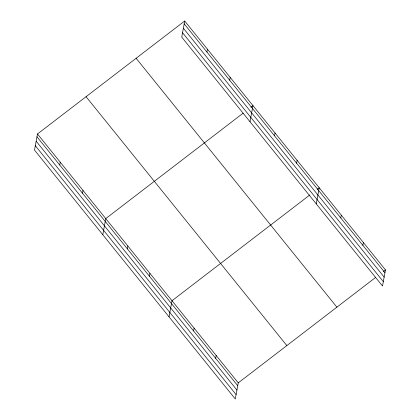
<?xml version="1.0" encoding="UTF-8"?>
<svg xmlns="http://www.w3.org/2000/svg" width="420" height="420" viewBox="0 0 420 420"><rect width="100%" height="100%" fill="white"/><g stroke="black" fill="none" stroke-linecap="round" stroke-linejoin="round"><path stroke-width="0.63" d="M184.7 21L181.739 37.128L382.51 286.02L385.471 269.892L184.7 21L37.49 133.98L34.529 150.108L235.3 399L238.261 382.872L375.648 277.426M59.729 165.013L60.244 162.188M82.483 193.221L82.997 190.397M102.795 234.733L105.751 218.605L243.143 113.159M127.318 248.808L127.838 245.984M149.404 276.187L149.924 273.362M206.934 52.033L207.454 49.208M169.045 316.864L172.006 300.736L309.913 194.896M229.688 80.241L230.207 77.417M193.573 330.939L194.093 328.115M250 121.753L252.961 105.625L250.892 107.21M215.66 358.318L216.174 355.493M274.528 135.828L275.048 132.998M296.609 163.202L297.129 160.377M316.255 203.884L319.216 187.756L317.147 189.341M340.783 217.959L341.297 215.135M362.864 245.338L363.384 242.513M383.402 271.478L385.471 269.892M184.18 23.825L384.951 272.717M183.372 28.214L384.143 277.106M182.542 32.739L383.313 281.631M136.122 58.285L336.893 307.172M86.069 96.7L286.839 345.587M37.49 133.98L238.261 382.872M36.971 136.804L237.741 385.697M36.167 141.199L236.938 390.086M35.338 145.719L236.108 394.611"/></g></svg>
